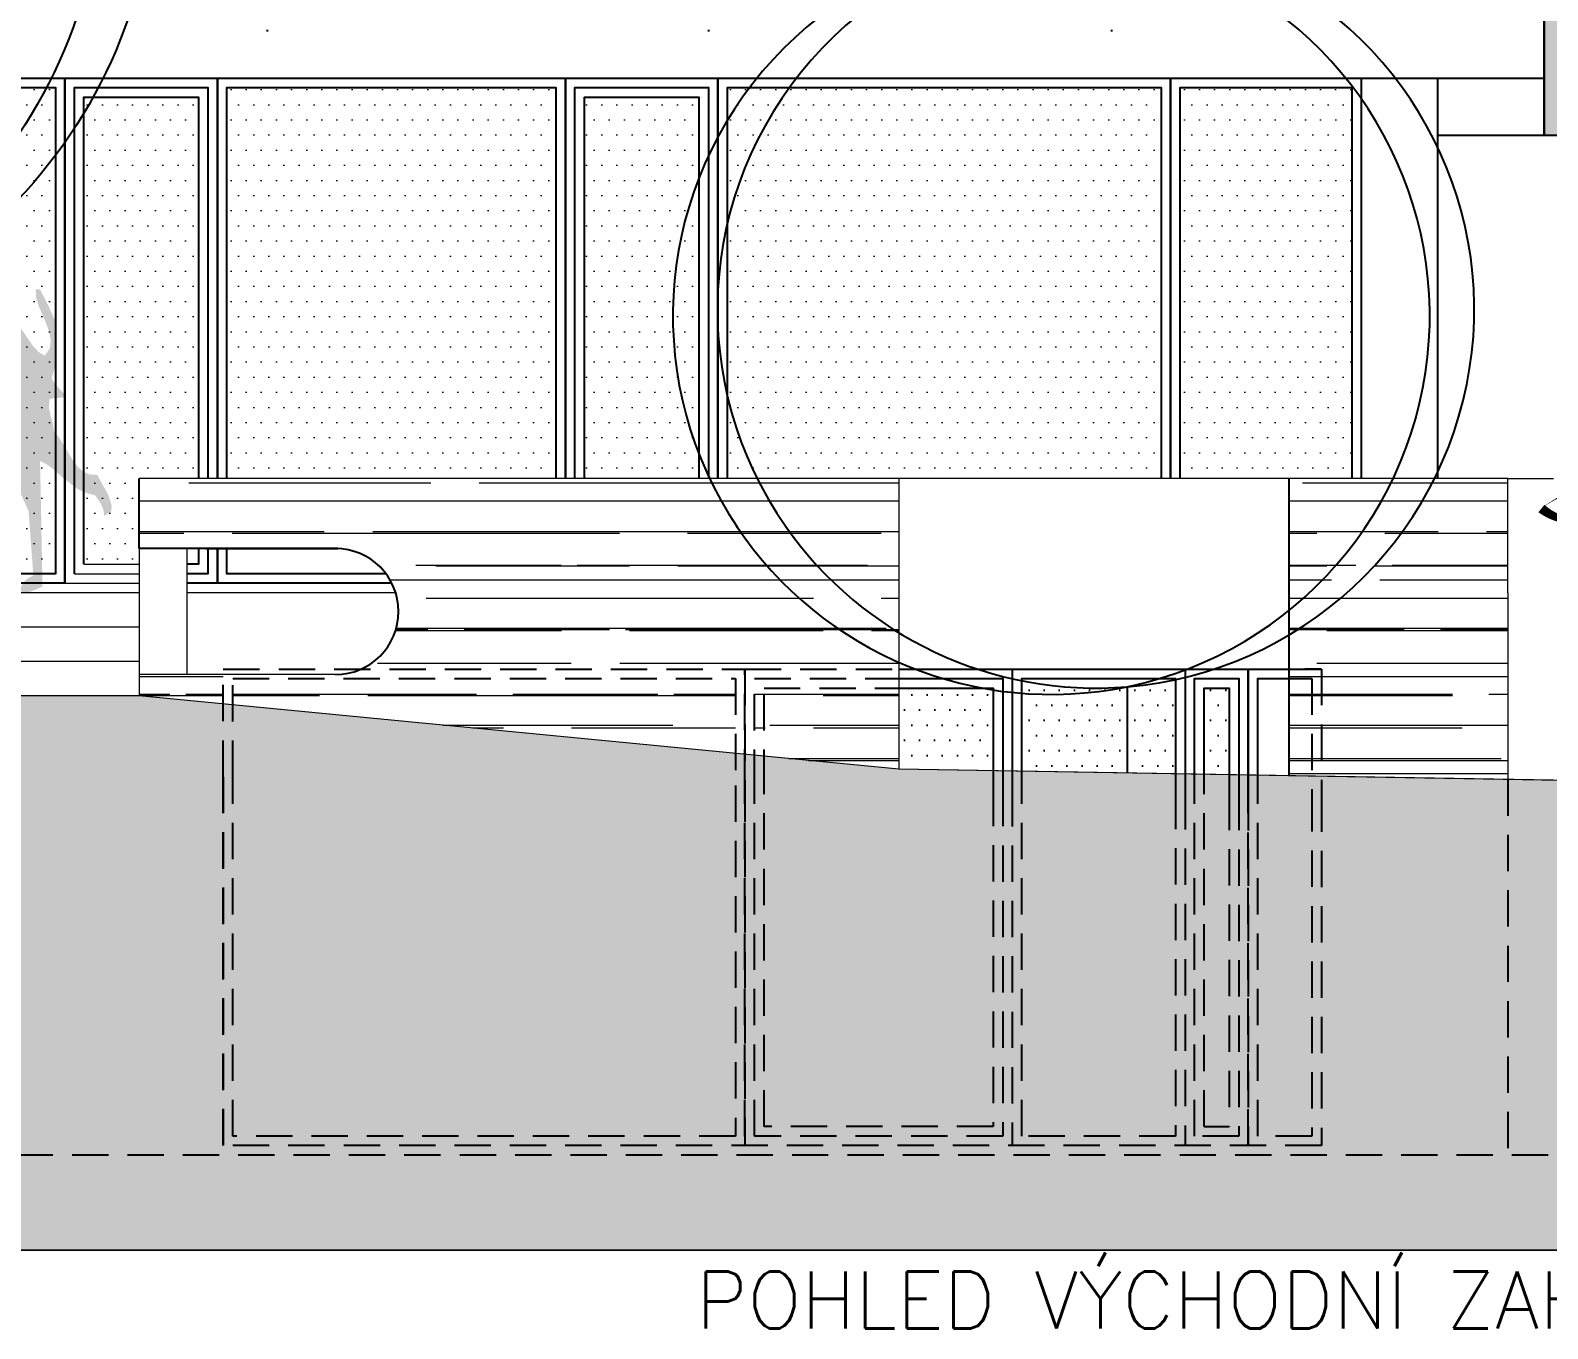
# Model space of a CAD drawing. Header units: metres. Extents: x -442 to 316, y -503 to 125.
# Drawn here: x 72.7 to 80.66, y 16.16 to 22.97 of the extents above; entities that cross this region are included whole.
import ezdxf

# ---------------------------------------------------------------- set-up
doc = ezdxf.new("R2010")
doc.units = ezdxf.units.M
doc.linetypes.add('DASHED', pattern=[19.05, 12.7, -6.35])
for name, color, linetype in [('FIGURE_SAGOME', 252, 'Continuous'), ('SRAFA', 251, 'Continuous'), ('SRAFY', 3, 'Continuous'), ('stávající stromy', 86, 'Continuous'), ('zariz.predmety', 203, 'Continuous'), ('ZDIVO', 1, 'Continuous')]:
    doc.layers.add(name, color=color, linetype=linetype)
doc.layers.add('Standard', color=7, linetype='Continuous', lineweight=25)
doc.styles.add('ROMANS', font='romans.shx', dxfattribs={"width": 0.7})
pattern_1 = [(0, (201.54981, 303.80996), (0.0396875, 0.079375), [0, -0.079375])]
pattern_2 = [(0, (248.59843, 259.06773), (0.0396875, 0.079375), [0, -0.079375])]

msp = doc.modelspace()

# ---------------------------------------------------------------- hatches: boundary and pattern name
at = {"layer": 'FIGURE_SAGOME', "linetype": 'Continuous'}
h = msp.add_hatch(color=256, dxfattribs=at)
edge = h.paths.add_edge_path()
edge.add_line((72.503575, 20.885051), (72.483612, 21.132909))
edge.add_arc((72.540871, 21.143297), 0.058194, -188.9479003, -169.7168272, ccw=False)
edge.add_arc((72.562052, 21.081063), 0.10616, 127.4645051, 137.817933, ccw=False)
edge.add_line((72.497478, 21.165326), (72.499908, 21.167037))
edge.add_line((72.499908, 21.167037), (72.5179, 21.194025))
edge.add_line((72.5179, 21.194025), (72.526896, 21.231851))
edge.add_line((72.526896, 21.231851), (72.509789, 21.294823))
edge.add_line((72.509789, 21.294823), (72.498102, 21.356024))
edge.add_line((72.498102, 21.356024), (72.498102, 21.415419))
edge.add_line((72.498102, 21.415419), (72.503485, 21.443328))
edge.add_line((72.503485, 21.443328), (72.514287, 21.471237))
edge.add_line((72.514287, 21.471237), (72.538584, 21.482925))
edge.add_line((72.538584, 21.482925), (72.583599, 21.472123))
edge.add_line((72.583599, 21.472123), (72.618698, 21.449633))
edge.add_line((72.618698, 21.449633), (72.648378, 21.419032))
edge.add_line((72.648378, 21.419032), (72.67271, 21.383933))
edge.add_line((72.67271, 21.383933), (72.720382, 21.314621))
edge.add_line((72.720382, 21.314621), (72.747405, 21.286748))
edge.add_line((72.747405, 21.286748), (72.779777, 21.267835))
edge.add_line((72.779777, 21.267835), (72.804994, 21.305625))
edge.add_line((72.804994, 21.305625), (72.810377, 21.347028))
edge.add_line((72.810377, 21.347028), (72.803188, 21.391123))
edge.add_line((72.803188, 21.391123), (72.787002, 21.436139))
edge.add_line((72.787002, 21.436139), (72.747405, 21.528826))
edge.add_line((72.747405, 21.528826), (72.733876, 21.573806))
edge.add_line((72.733876, 21.573806), (72.731184, 21.615209))
edge.add_line((72.731184, 21.615209), (72.754457, 21.615209))
edge.add_line((72.754457, 21.615209), (72.796671, 21.53369))
edge.add_line((72.796671, 21.53369), (72.83254, 21.45261))
edge.add_arc((72.705004, 21.413884), 0.133286, 2.257638, 16.8910813, ccw=False)
edge.add_arc((80.653275, 21.641357), 7.818247, -178.3712278, -178.0188988)
edge.add_line((72.839701, 21.371081), (72.840978, 21.275025))
edge.add_line((72.840978, 21.275025), (72.833788, 21.211132))
edge.add_line((72.833788, 21.211132), (72.814875, 21.147238))
edge.add_line((72.814875, 21.147238), (72.834674, 21.117523))
edge.add_line((72.834674, 21.117523), (72.855393, 21.095033))
edge.add_line((72.855393, 21.095033), (72.87427, 21.075235))
edge.add_line((72.87427, 21.075235), (72.886879, 21.050938))
edge.add_line((72.886879, 21.050938), (72.840978, 21.045555))
edge.add_line((72.840978, 21.045555), (72.822101, 21.044634))
edge.add_line((72.822101, 21.044634), (72.803188, 21.039251))
edge.add_line((72.803188, 21.039251), (72.801381, 20.994235))
edge.add_line((72.801381, 20.994235), (72.810377, 20.95014))
edge.add_line((72.810377, 20.95014), (72.822101, 20.909658))
edge.add_line((72.822101, 20.909658), (72.827484, 20.870947))
edge.add_line((72.827484, 20.870947), (72.857199, 20.834042))
edge.add_line((72.857199, 20.834042), (72.881496, 20.79356))
edge.add_line((72.881496, 20.79356), (72.927397, 20.717058))
edge.add_line((72.927397, 20.717058), (72.952578, 20.684651))
edge.add_line((72.952578, 20.684651), (72.980487, 20.660355))
edge.add_line((72.980487, 20.660355), (73.01378, 20.645054))
edge.add_line((73.01378, 20.645054), (73.054262, 20.642363))
edge.add_line((73.054262, 20.642363), (73.109159, 20.543371))
edge.add_line((73.109159, 20.543371), (73.126266, 20.49747))
edge.add_line((73.126266, 20.49747), (73.129878, 20.47498))
edge.add_line((73.129878, 20.47498), (73.127186, 20.451569))
edge.add_line((73.127186, 20.451569), (73.091167, 20.427272))
edge.add_line((73.091167, 20.427272), (73.085783, 20.462371))
edge.add_line((73.085783, 20.462371), (73.071369, 20.494778))
edge.add_line((73.071369, 20.494778), (73.04346, 20.53526))
edge.add_line((73.04346, 20.53526), (72.993981, 20.548754))
edge.add_line((72.993981, 20.548754), (72.951693, 20.568553))
edge.add_line((72.951693, 20.568553), (72.881496, 20.620758))
edge.add_line((72.881496, 20.620758), (72.820294, 20.675655))
edge.add_line((72.820294, 20.675655), (72.788773, 20.698145))
edge.add_line((72.788773, 20.698145), (72.754595, 20.715252))
edge.add_line((72.754595, 20.715252), (72.767203, 20.055602))
edge.add_line((72.767203, 20.055602), (72.703275, 20.029499))
edge.add_line((72.703275, 20.029499), (72.674481, 20.026807))
edge.add_line((72.674481, 20.026807), (72.647492, 20.031305))
edge.add_line((72.647492, 20.031305), (72.660101, 20.068175))
edge.add_line((72.660101, 20.068175), (72.678093, 20.0907))
edge.add_line((72.678093, 20.0907), (72.698777, 20.10508))
edge.add_line((72.698777, 20.10508), (72.719496, 20.114997))
edge.add_line((72.719496, 20.114997), (72.694279, 20.451569))
edge.add_line((72.694279, 20.451569), (72.503575, 20.885051))
at = {"layer": 'SRAFA', "linetype": 'Continuous', "lineweight": 0, "ltscale": 20}
msp.add_hatch(color=256, dxfattribs=at).paths.add_polyline_path([(64.782469, 19.224438), (64.782469, 16.576799), (87.711107, 16.576799), (87.711107, 18.974438), (84.564726, 18.974438), (80.693308, 19.040549), (77.25907, 19.099193), (73.274726, 19.484438), (69.924726, 19.484438)])
at = {"layer": 'SRAFY', "linetype": 'Continuous', "lineweight": 0}
h = msp.add_hatch(dxfattribs=at)
h.set_pattern_fill('DOTS', color=256, scale=0.05, style=0)
h.set_pattern_definition(pattern_1)
h.paths.add_polyline_path([(72.834726, 22.674438), (71.484726, 22.674438), (71.484726, 20.124438), (71.880315, 20.124438), (71.880315, 20.385591), (72.834726, 20.385591)])
h.paths.add_polyline_path([(71.892361, 20.636615), (72.997361, 20.636615), (72.997361, 20.383044), (71.892361, 20.383044)], flags=9)
h = msp.add_hatch(dxfattribs=at)
h.set_pattern_fill('DOTS', color=256, scale=0.05, style=0)
h.set_pattern_definition(pattern_1)
h.paths.add_polyline_path([(72.834726, 22.674438), (71.484726, 22.674438), (71.484726, 20.124438), (71.880315, 20.124438), (71.880315, 20.385591), (72.834726, 20.385591)])
h.paths.add_polyline_path([(71.892361, 20.636615), (72.997361, 20.636615), (72.997361, 20.383044), (71.892361, 20.383044)], flags=9)
h = msp.add_hatch(dxfattribs=at)
h.set_pattern_fill('DOTS', color=256, scale=0.05, style=0)
h.set_pattern_definition(pattern_1)
h.paths.add_polyline_path([(73.584726, 22.624438), (72.984726, 22.624438), (72.984726, 20.174438), (73.274726, 20.174438), (73.274726, 20.256438), (73.274726, 20.624438), (73.584726, 20.624438)])
h.paths.add_polyline_path([(71.880315, 20.385591), (71.880315, 20.124438), (72.834726, 20.124438), (72.834726, 20.385591)])
h = msp.add_hatch(dxfattribs=at)
h.set_pattern_fill('DOTS', color=256, scale=0.05, style=0)
h.set_pattern_definition(pattern_1)
h.paths.add_polyline_path([(73.734726, 22.674438), (73.734726, 20.624438), (75.460379, 20.624438), (75.460379, 22.674438)])
h.paths.add_polyline_path([(76.210379, 22.624438), (75.610379, 22.624438), (75.610379, 20.624438), (76.210379, 20.624438)])
h.paths.add_polyline_path([(76.360379, 22.674438), (76.360379, 20.624438), (78.634726, 20.624438), (78.634726, 22.674438)])
h.paths.add_polyline_path([(78.734726, 20.624438), (79.634726, 20.624438), (79.634726, 22.674438), (78.734726, 22.674438)])
h = msp.add_hatch(dxfattribs=at)
h.set_pattern_fill('AR-RROOF', color=256, scale=0.01, style=0)
h.set_pattern_definition([(0, (201.5498, 303.80996), (0.5588, 0.254), [3.81, -0.508, 1.27, -0.254]), (0, (201.88763, 303.93696), (-0.254, 0.33782), [0.762, -0.08382, 1.524, -0.1905]), (0, (201.67681, 304.02586), (1.3208, 0.17018), [2.032, -0.3556, 1.016, -0.254])])
h.paths.add_polyline_path([(77.25907, 20.624438), (73.274726, 20.624438), (73.274726, 20.256438), (73.624726, 20.256438), (74.304423, 20.256438, -0.80789268), (74.44027, 19.624438), (76.451882, 19.624438), (77.25907, 19.624438)])
h.paths.add_polyline_path([(80.453308, 20.024438), (80.453308, 20.624438), (79.304308, 20.624438), (79.304308, 19.624438), (79.476126, 19.624438), (79.476126, 19.061334), (80.453308, 19.044647)])
h.paths.add_polyline_path([(79.476126, 19.624438), (79.304308, 19.624438), (79.304308, 19.574438), (79.426126, 19.574438), (79.426126, 19.062188), (79.476126, 19.061334)], flags=17)
h.paths.add_polyline_path([(79.426126, 19.574438), (79.304308, 19.574438), (79.304308, 19.064268), (79.426126, 19.062188)], flags=17)
h.paths.add_polyline_path([(73.274726, 19.484438), (73.715683, 19.441802), (73.715683, 19.595238), (73.274726, 19.595238)])
h.paths.add_polyline_path([(73.765683, 19.436968), (76.401882, 19.182075), (76.401882, 19.574438), (73.765683, 19.574438)])
h.paths.add_polyline_path([(76.501882, 19.172406), (76.551882, 19.167571), (76.551882, 19.524438), (77.25907, 19.524438), (77.25907, 19.574438), (76.501882, 19.574438)])
h.paths.add_polyline_path([(76.551882, 19.167571), (77.25907, 19.099193), (77.25907, 19.524438), (76.551882, 19.524438)])
at = {"layer": 'SRAFY', "linetype": 'Continuous'}
h = msp.add_hatch(dxfattribs=at)
h.set_pattern_fill('DOTS', color=256, scale=0.05, style=0)
h.set_pattern_definition(pattern_1)
h.paths.add_polyline_path([(77.25907, 19.524438), (77.25907, 19.099193), (77.754145, 19.090739), (77.754145, 19.524438)])
h = msp.add_hatch(dxfattribs=at)
h.set_pattern_fill('DOTS', color=256, scale=0.05, style=0)
h.set_pattern_definition(pattern_2)
h.paths.add_polyline_path([(77.904145, 19.088178), (78.710474, 19.074409), (78.710474, 19.574438), (77.904145, 19.574438)])
h = msp.add_hatch(dxfattribs=at)
h.set_pattern_fill('DOTS', color=256, scale=0.05, style=0)
h.set_pattern_definition(pattern_2)
h.paths.add_polyline_path([(78.860474, 19.071847), (78.99229, 19.069596), (78.99229, 19.524438), (78.860474, 19.524438)])
at = {"layer": 'ZDIVO', "linetype": 'Continuous', "lineweight": 0}
msp.add_hatch(color=35, dxfattribs=at).paths.add_polyline_path([(80.894726, 28.424438), (80.894726, 28.924438), (80.894726, 29.374438), (80.894726, 29.524438), (80.644726, 29.524438), (80.644726, 22.424438), (80.894726, 22.424438)])

# ---------------------------------------------------------------- linework, layer by layer
for p, q in [((80.644726, 29.524438), (80.644726, 22.424438)), ((80.644726, 22.424438), (80.644726, 29.374438)), ((73.941848, 22.974438), (73.951848, 22.974438)), ((76.256726, 22.974438), (76.266726, 22.974438)), ((78.370726, 22.974438), (78.380726, 22.974438)), ((70.424726, 22.724438), (79.684726, 22.724438)), ((79.684726, 22.724438), (80.084726, 22.724438)), ((80.084726, 22.724438), (80.644726, 22.724438)), ((80.084726, 22.424438), (80.494726, 22.424438)), ((80.494726, 22.424438), (80.894726, 22.424438))]:
    msp.add_line(p, q)
at = {"layer": 'SRAFA', "linetype": 'Continuous', "lineweight": 0, "ltscale": 20}
msp.add_line((87.711107, 16.576799), (64.782469, 16.576799), dxfattribs=at)
at = {"layer": 'SRAFA', "linetype": 'Continuous', "lineweight": 0, "ltscale": 20, "flags": 128}
msp.add_lwpolyline([(64.782469, 19.224438), (64.782469, 16.576799), (87.711107, 16.576799), (87.711107, 18.974438), (84.564726, 18.974438), (80.693308, 19.040549), (77.25907, 19.099193), (73.274726, 19.484438), (69.924726, 19.484438)], close=True, dxfattribs=at)
at = {"layer": 'SRAFY', "linetype": 'Continuous'}
for p, q in [((80.084726, 22.724438), (80.084726, 20.624438)), ((73.274726, 20.256438), (73.274726, 20.624438)), ((79.304308, 20.624438), (79.304308, 19.064268)), ((73.624726, 20.256438), (73.274726, 20.256438)), ((74.316792, 20.256438), (73.624726, 20.256438)), ((73.624726, 20.256438), (74.316792, 20.256438)), ((78.860474, 17.224438), (78.99229, 17.224438))]:
    msp.add_line(p, q, dxfattribs=at)
at = {"layer": 'SRAFY', "linetype": 'Continuous', "lineweight": 0}
for p, q in [((80.453308, 20.624438), (73.274726, 20.624438)), ((77.25907, 20.624438), (77.25907, 19.099193)), ((73.274726, 20.256438), (73.274726, 19.484438)), ((73.524726, 20.256438), (73.524726, 19.595238)), ((72.984726, 20.174438), (73.274726, 20.174438)), ((72.884726, 20.074438), (73.274726, 20.074438)), ((72.934726, 20.124438), (73.274726, 20.124438)), ((73.274726, 20.024438), (69.924726, 20.024438)), ((74.619977, 20.024438), (73.524726, 20.024438)), ((73.274726, 19.844438), (69.924726, 19.844438)), ((73.274726, 19.664438), (69.924726, 19.664438)), ((74.304423, 19.595238), (73.274726, 19.595238))]:
    msp.add_line(p, q, dxfattribs=at)
at = {"layer": 'SRAFY', "linetype": 'DASHED', "ltscale": 0.015}
for p, q in [((79.476126, 19.624438), (79.389478, 19.624438)), ((73.715683, 19.059687), (73.715683, 17.124438)), ((80.453308, 19.044647), (80.453308, 17.074438)), ((77.754145, 17.224438), (76.551882, 17.224438)), ((79.476126, 17.124438), (73.715683, 17.124438)), ((76.401882, 17.174438), (73.765683, 17.174438)), ((77.804145, 17.174438), (76.501882, 17.174438)), ((78.710474, 17.174438), (77.904145, 17.174438)), ((79.04229, 17.174438), (78.810474, 17.174438)), ((79.426126, 17.174438), (79.14229, 17.174438)), ((85.894726, 17.074438), (69.924726, 17.074438))]:
    msp.add_line(p, q, dxfattribs=at)
at = {"layer": 'SRAFY', "linetype": 'Continuous'}
for points in [[(71.434726, 22.724438), (72.884726, 22.724438), (72.884726, 20.074438), (71.434726, 20.074438)], [(71.484726, 22.674438), (72.834726, 22.674438), (72.834726, 20.124438), (71.484726, 20.124438)]]:
    msp.add_lwpolyline(points, close=True, dxfattribs=at)
for points in [[(72.884726, 20.074438), (72.884726, 22.724438), (73.684726, 22.724438), (73.684726, 20.624438)], [(73.684726, 20.624438), (73.684726, 22.724438), (75.510379, 22.724438), (75.510379, 20.624438)], [(75.510379, 20.624438), (75.510379, 22.724438), (76.310379, 22.724438), (76.310379, 20.624438)], [(76.310379, 20.624438), (76.310379, 22.724438), (78.684726, 22.724438), (78.684726, 20.624438)], [(78.684726, 20.624438), (78.684726, 22.724438), (79.684726, 22.724438), (79.684726, 20.624438)], [(72.934726, 20.124438), (72.934726, 22.674438), (73.634726, 22.674438), (73.634726, 20.624438)], [(72.984726, 20.174438), (72.984726, 22.624438), (73.584726, 22.624438), (73.584726, 20.624438)], [(73.734726, 20.624438), (73.734726, 22.674438), (75.460379, 22.674438), (75.460379, 20.624438)], [(75.560379, 20.624438), (75.560379, 22.674438), (76.260379, 22.674438), (76.260379, 20.624438)], [(75.610379, 20.624438), (75.610379, 22.624438), (76.210379, 22.624438), (76.210379, 20.624438)], [(76.360379, 20.624438), (76.360379, 22.674438), (78.634726, 22.674438), (78.634726, 20.624438)], [(78.734726, 20.624438), (78.734726, 22.674438), (79.634726, 22.674438), (79.634726, 20.624438)], [(73.684726, 20.256438), (73.684726, 20.074438), (73.524726, 20.074438)], [(73.634726, 20.256438), (73.634726, 20.124438), (73.524726, 20.124438)], [(73.584726, 20.256438), (73.584726, 20.174438), (73.524726, 20.174438)], [(74.599744, 20.074438), (73.684726, 20.074438), (73.684726, 20.256438)], [(74.568723, 20.124438), (73.734726, 20.124438), (73.734726, 20.256438)], [(77.25907, 19.624438), (77.854145, 19.624438), (77.854145, 18.989017)], [(77.854145, 19.624438), (78.760474, 19.624438), (78.760474, 18.97354)], [(78.760474, 19.624438), (79.09229, 19.624438), (79.09229, 18.967874)], [(79.09229, 18.967874), (79.09229, 19.624438), (79.304308, 19.624438)], [(77.25907, 19.574438), (77.804145, 19.574438), (77.804145, 18.989871)], [(77.25907, 19.524438), (77.754145, 19.524438), (77.754145, 18.990725)], [(77.904145, 18.988163), (77.904145, 19.574438), (78.710474, 19.574438), (78.710474, 18.974394)], [(78.810474, 18.972686), (78.810474, 19.574438), (79.04229, 19.574438), (79.04229, 18.968728)], [(78.860474, 18.971832), (78.860474, 19.524438), (78.99229, 19.524438), (78.99229, 18.969581)], [(79.14229, 18.96702), (79.14229, 19.574438), (79.304308, 19.574438)]]:
    msp.add_lwpolyline(points, dxfattribs=at)
at = {"layer": 'SRAFY', "linetype": 'DASHED', "ltscale": 0.015}
for points in [[(73.715683, 19.059687), (73.715683, 19.624438), (76.451882, 19.624438), (76.451882, 19.012963)], [(76.451882, 19.012963), (76.451882, 19.624438), (77.25907, 19.624438)], [(79.304308, 19.624438), (79.476126, 19.624438), (79.476126, 18.961319)], [(73.765683, 19.058834), (73.765683, 19.574438), (76.401882, 19.574438), (76.401882, 19.013817)], [(76.501882, 19.012109), (76.501882, 19.574438), (77.25907, 19.574438)], [(76.551882, 19.011255), (76.551882, 19.524438), (77.25907, 19.524438)], [(79.304308, 19.574438), (79.426126, 19.574438), (79.426126, 18.962173)], [(73.715683, 17.124438), (73.715683, 19.059687)], [(73.765683, 17.174438), (73.765683, 19.058834)], [(76.401882, 19.013817), (76.401882, 17.174438)], [(76.451882, 17.174438), (76.451882, 19.012963)], [(76.451882, 19.012963), (76.451882, 17.124438)], [(76.501882, 17.174438), (76.501882, 19.012109)], [(76.551882, 17.224438), (76.551882, 19.011255)], [(77.754145, 18.990725), (77.754145, 17.224438)], [(77.804145, 18.989871), (77.804145, 17.174438)], [(77.854145, 18.989017), (77.854145, 17.124438)], [(77.904145, 17.174438), (77.904145, 18.988163)], [(78.710474, 18.974394), (78.710474, 17.174438)], [(78.760474, 18.97354), (78.760474, 17.126114)], [(78.810474, 17.174438), (78.810474, 18.972686)], [(78.860474, 17.224438), (78.860474, 18.971832)], [(78.99229, 18.969581), (78.99229, 17.224438)], [(79.04229, 18.968728), (79.04229, 17.174438)], [(79.09229, 18.967874), (79.09229, 17.124438)], [(79.09229, 17.124438), (79.09229, 18.967874)], [(79.14229, 17.174438), (79.14229, 18.96702)], [(79.426126, 18.962173), (79.426126, 17.174438)], [(79.476126, 18.961319), (79.476126, 17.124438)]]:
    msp.add_lwpolyline(points, dxfattribs=at)
at = {"layer": 'SRAFY', "linetype": 'Continuous'}
msp.add_arc((74.304423, 19.925838), 0.3306, 270, 90, dxfattribs=at)
at = {"layer": 'stávající stromy', "linetype": 'Continuous'}
msp.add_line((78.456071, 19.531271), (78.456071, 19.078753), dxfattribs=at)
for centre in [(70.464308, 23.891106), (70.73617, 23.891106)]:
    msp.add_circle(centre, 2.622815, dxfattribs=at)
for centre, start, end in [((78.292402, 21.50968), 272.2783827, 217.4538029), ((78.058995, 21.476321), 279.6445778, 216.2505625), ((78.058995, 21.476321), 213.7140611, 281.5382044), ((78.292402, 21.50968), 214.8795127, 274.7291703)]:
    msp.add_arc(centre, 1.985167, start, end, dxfattribs=at)
at = {"layer": 'zariz.predmety', "color": 253, "linetype": 'Continuous', "ltscale": 0.001}
msp.add_lwpolyline([(81.44671, 20.224136, 0, 0, -0.52056705), (81.44671, 20.224136, 0, 0.05, -0.52056705), (81.094255, 20.593896, 0, 0.05, -0.52056705), (81.063496, 20.586304, 0, 0.05, -0.52056705), (80.629767, 20.466195, 0, 0.05, -0.52056705), (81.44671, 20.224136, 0.05, 0.05, 0)], format="xyseb", close=True, dxfattribs=at)
at = {"layer": 'ZDIVO', "linetype": 'Continuous', "lineweight": 0}
for p, q in [((80.453308, 20.024438), (80.453308, 20.624438)), ((80.453308, 20.624438), (80.693308, 20.624438)), ((80.453308, 20.024438), (80.453308, 19.044647)), ((79.304308, 19.624438), (77.25907, 19.624438)), ((73.274726, 19.484438), (69.924726, 19.484438)), ((77.25907, 19.099193), (73.274726, 19.484438)), ((84.564726, 18.974438), (77.25907, 19.099193))]:
    msp.add_line(p, q, dxfattribs=at)

# ---------------------------------------------------------------- texts
at = {"layer": 'Standard', "color": 7, "linetype": 'ByBlock', "style": 'ROMANS'}
msp.add_text('POHLED VÝCHODNÍ ZAHRADOU VARIANTA B', height=0.3, dxfattribs=at).set_placement((76.195483, 16.164293))

doc.saveas('drawing.dxf')
